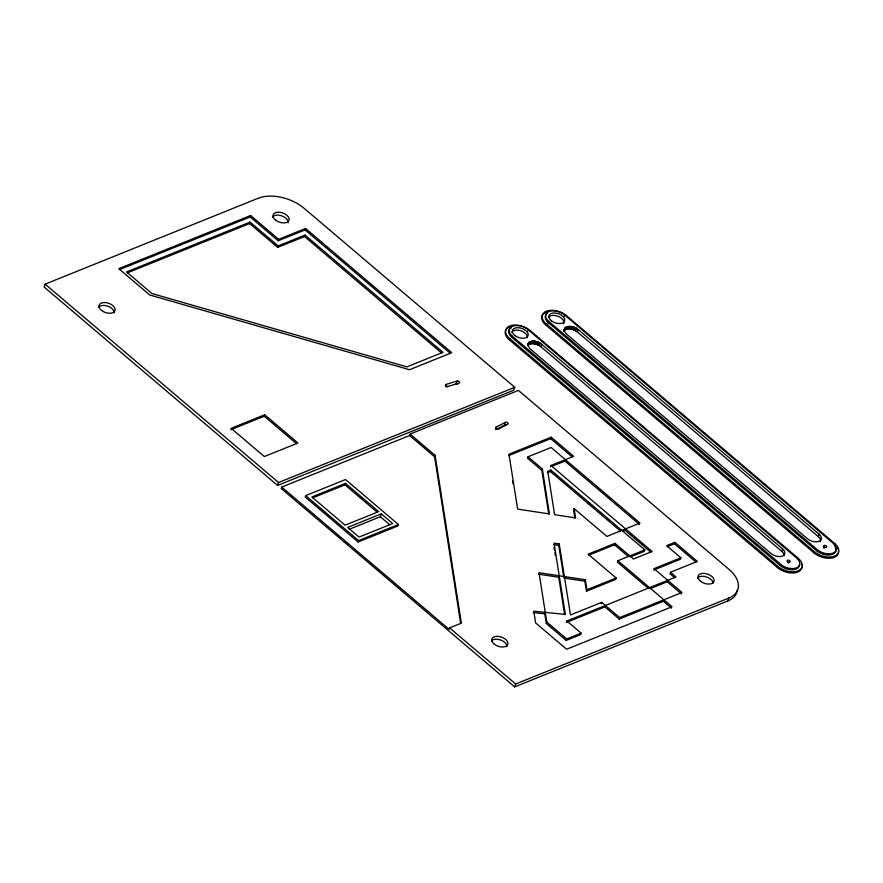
<?xml version="1.0" encoding="UTF-8"?>
<svg xmlns="http://www.w3.org/2000/svg" width="883" height="883" viewBox="0 0 883 883"><rect width="100%" height="100%" fill="white"/><g stroke="black" fill="none" stroke-linecap="round" stroke-linejoin="round"><path stroke-width="1.32" d="M45.132 284.149L44.15 287.041L277.582 485.418L513.774 390.198L514.756 387.295L304.094 208.278A33.565 19.592 18.8 0 0 258.277 198.211L45.132 284.149L278.564 482.515L514.756 387.295M119.547 269.602L250.165 216.942L250.651 215.496L278.686 239.315L305.573 228.476L451.754 352.692L409.535 369.712L149.746 294.988L118.775 268.675L250.651 215.496M127.318 272.869L249.624 223.554L250.11 222.108L278.145 245.927L305.032 235.088L443.001 352.328L406.92 366.875L151.953 293.531L126.534 271.931L250.11 222.108M250.165 216.942L278.189 240.761L278.686 239.315M249.624 223.554L277.648 247.372L278.145 245.927M278.189 240.761L305.088 229.922L305.573 228.476M277.648 247.372L304.547 236.534L305.032 235.088M230.629 429.778L264.238 416.224L264.723 414.778L297.946 443.012L264.337 456.555L231.114 428.332L264.723 414.778M277.582 485.418L278.564 482.515M727.824 600.97L728.806 598.078A33.565 19.592 18.8 0 0 729.071 569.425L518.42 390.407L410.076 434.083L409.591 435.529L281.732 487.074L281.247 488.531L514.679 686.897L727.824 600.97A33.565 19.592 18.8 0 0 737.36 590.043M305.695 495.595L305.209 497.041L358.112 542.007L397.924 525.948L398.421 524.502L345.518 479.546L305.695 495.595L358.608 540.562L398.421 524.502M312.615 497.902L344.988 484.844L345.474 483.398L378.697 511.632L345.087 525.175L311.865 496.952L345.474 483.398M358.112 542.007L358.608 540.562M349.204 529.303L380.33 516.754L381.313 513.851L392.692 523.531L359.083 537.085L347.703 527.405L381.313 513.851M445.451 386.335L446.103 384.403L456.997 381.081A1.678 0.982 18.8 0 1 459.281 381.666A1.678 0.982 18.8 0 1 459.138 383.067L446.323 386.931M456.997 381.081L456.014 383.973A1.678 0.982 18.8 0 1 457.824 384.226M460.65 623.255L434.602 456.787L435.087 455.341L410.076 434.083M801.907 566.687A14.768 8.62 18.8 0 1 793.033 572.99A14.768 8.62 18.8 0 1 777.515 567.648L509.259 339.778L509.668 338.564A14.768 8.62 18.8 0 1 509.789 325.959A14.768 8.62 18.8 0 1 529.943 330.385L798.199 558.266A14.768 8.62 18.8 0 1 798.089 570.871A14.768 8.62 18.8 0 1 777.934 566.445L509.668 338.564M799.424 564.833A11.578 6.755 18.8 0 1 792.459 569.778A11.578 6.755 18.8 0 1 780.296 565.584L511.897 337.394L512.306 336.18A11.578 6.755 18.8 0 1 512.405 326.302A11.578 6.755 18.8 0 1 528.211 329.778L796.609 557.968A11.578 6.755 18.8 0 1 796.51 567.846A11.578 6.755 18.8 0 1 780.715 564.38L512.306 336.18M527.802 330.982L528.211 329.778M495.385 429.094L496.047 427.162L505.341 422.339A1.678 0.982 18.8 0 1 507.637 422.758A1.678 0.982 18.8 0 1 507.758 424.215L498.564 428.983A1.678 0.982 18.8 0 1 496.29 428.641A1.678 0.982 18.8 0 1 496.047 427.162M528.597 342.703L527.802 345.441L530.076 348.862L771.036 553.542A8.389 4.901 18.8 0 0 782.481 556.058A8.389 4.901 18.8 0 0 782.548 548.895L541.599 344.215C537.913 341.059 528.917 338.763 527.548 345.374C531.224 341.975 537.272 343.873 540.782 346.633L781.731 551.312A8.389 4.901 18.8 0 1 784.049 555.738M528.023 344.878L528.851 342.472M528.31 344.668L529.127 342.251M528.619 344.458L529.436 342.052M528.961 344.282L529.778 341.864M529.325 344.116L530.142 341.699M529.712 343.973L530.528 341.566M530.12 343.851L530.948 341.445M530.551 343.752L531.378 341.346M531.003 343.675L531.831 341.268M531.478 343.63L532.294 341.213M531.963 343.597L532.78 341.18M496.224 429.458L504.359 425.231L505.341 422.339M532.46 343.586L533.277 341.18M532.968 343.597L533.785 341.191M533.487 343.642L534.303 341.224M534.005 343.697L534.822 341.291M534.535 343.785L535.352 341.368M535.065 343.895L535.882 341.478M535.595 344.017L536.411 341.6M536.124 344.16L536.941 341.754M536.643 344.337L537.46 341.92M537.162 344.525L537.979 342.107M537.67 344.734L538.487 342.317M538.155 344.955L538.983 342.538M538.641 345.198L539.458 342.781M838.409 551.367A14.768 8.62 18.8 0 1 829.998 558.244A14.768 8.62 18.8 0 1 814.049 552.924L545.793 325.043L546.202 323.84A14.768 8.62 18.8 0 1 546.312 311.235A14.768 8.62 18.8 0 1 566.478 315.661L834.733 543.542A14.768 8.62 18.8 0 1 834.623 556.147A14.768 8.62 18.8 0 1 814.457 551.72L546.202 323.84M539.105 345.463L539.932 343.046M548.023 323.873L548.84 321.456A11.578 6.755 18.8 0 1 548.939 311.578A11.578 6.755 18.8 0 1 564.745 315.054L833.144 543.244A11.578 6.755 18.8 0 1 833.044 553.122A11.578 6.755 18.8 0 1 817.239 549.645L548.84 321.456M540.782 346.633L541.599 344.215M435.087 455.341L461.356 623.166L449.635 627.89L449.138 629.336L281.732 487.074M564.325 316.257L564.745 315.054M563.619 331.5C564.535 324.16 574.193 325.97 578.133 329.491L819.082 534.171A8.389 4.901 18.8 0 1 819.016 541.334A8.389 4.901 18.8 0 1 807.559 538.818L566.61 334.138L564.535 331.412L564.712 328.498M563.74 331.202L565.131 327.979M564.082 330.65L565.374 327.748M564.557 330.154L565.661 327.527M564.844 329.933L565.97 327.317M565.153 329.734L566.312 327.14M565.484 329.547L566.676 326.975M565.848 329.392L567.063 326.831M566.246 329.249L567.471 326.71M566.654 329.127L567.912 326.611M567.085 329.028L568.354 326.544M567.537 328.951L568.829 326.489M568.012 328.895L569.314 326.456M568.486 328.862L569.811 326.445M568.983 328.862L570.319 326.467M569.491 328.873L570.837 326.5M570.01 328.918L571.356 326.555M570.539 328.973L571.886 326.644M574.877 518.023L573.619 510.021L574.116 508.575L606.864 536.411L639.998 523.045L551.091 447.493L528.045 456.787L527.548 458.233L541.842 470.374L548.751 514.061M571.069 329.061L572.416 326.754M571.599 329.16L572.946 326.876M572.129 329.293L573.475 327.03M820.439 541.643A8.389 4.901 18.8 0 0 818.265 536.588L577.305 331.898L573.177 329.602L573.994 327.196M573.685 329.8L574.513 327.383M574.193 329.999L575.021 327.593M574.69 330.231L575.506 327.814M575.175 330.474L575.992 328.057M575.639 330.728L576.456 328.321M577.305 331.898L578.133 329.491M508.476 455.672L550.694 438.641L551.191 437.195L573.663 456.301L550.926 465.462L550.429 466.908M541.842 470.374L542.339 468.928L528.045 456.787M550.882 470.065L547.769 471.323L547.272 472.769L550.385 471.511L550.882 470.065L644.789 549.866L644.303 551.323L630.561 556.853M551.643 466.423L564.888 461.081L565.385 459.635M563.696 576.665L558.762 545.418L559.248 543.972L554.071 543.188L565.341 614.425L533.785 611.191L535.639 622.934L566.61 649.248L672.062 606.742L617.901 560.716L617.405 562.162L648.067 588.221M514.679 686.897L515.661 684.005L728.806 598.078M566.389 622.438L566.875 620.992L581.169 633.133L580.672 634.579L566.213 640.407L546.312 623.497L544.778 613.817L545.275 612.372M564.634 614.546L558.74 577.239L559.226 575.793M546.312 623.497L546.798 622.04L539.005 572.725L585.363 579.756L586.941 589.756L586.455 591.202L615.639 579.436L616.135 577.99L588.111 554.171L614.998 543.332L633.464 559.016L652.151 551.489L550.926 465.462M588.597 503.983L589.093 502.537M564.403 576.577L563.917 578.023L584.866 581.202L586.455 591.202M584.866 581.202L585.363 579.756M566.213 640.407L566.709 638.961L581.169 633.133M588.84 555.131L614.513 544.778L614.998 543.332M622.581 531.312L625.054 530.319L625.539 528.873M601.257 603.795L601.753 602.338L619.7 617.592L682.04 592.471L654.005 568.652L680.903 557.802L666.61 545.661L674.888 542.317L697.36 561.422L670.473 572.261L669.976 573.707L674.601 577.648M567.626 621.93L604.921 606.897L605.407 605.451M604.921 606.897L619.204 619.049L619.7 617.592M667.305 546.632L674.402 543.773L674.888 542.317M650.307 588.597L667.25 581.765L667.747 580.319M619.204 619.049L663.387 601.235L663.873 599.789M680.903 557.802L680.407 559.248L653.519 570.098M781.731 551.312L782.548 548.895M777.515 567.648L777.934 566.445M780.296 565.584L780.715 564.38M797.79 559.469L798.199 558.266M818.265 536.588L819.082 534.171M814.049 552.924L814.457 551.72M835.76 548.696A11.578 6.755 18.8 0 1 829.987 554.966A11.578 6.755 18.8 0 1 816.83 550.86L817.239 549.645M834.325 544.745L834.733 543.542M551.191 437.195L508.972 454.215L517.648 509.116L549.447 513.939L542.339 468.928M617.901 560.716L644.789 549.866M586.941 589.756L616.135 577.99M601.753 602.338L570.473 614.954L559.248 543.972M566.875 620.992L676.025 576.985L670.473 572.261M533.288 612.636L544.778 613.817M553.586 544.634L558.762 545.418M538.509 574.171L558.74 577.239M816.83 550.86L548.431 322.659A11.578 6.755 18.8 0 1 546.08 314.514M305.088 229.922L450.22 353.255M550.694 438.641L572.151 456.875M674.402 543.773L695.848 561.996M304.547 236.534L441.456 352.891M564.888 461.081L639.513 524.491M625.054 530.319L650.639 552.063M550.385 471.511L620.33 530.948M667.25 581.765L681.544 593.917M614.513 544.778L628.332 556.522M663.387 601.235L671.566 608.188M409.591 435.529L434.602 456.787M546.798 622.04L566.709 638.961M264.238 416.224L296.412 443.575M344.988 484.844L377.162 512.195M380.33 516.754L389.646 524.668M449.635 627.89L515.661 684.005M574.116 508.575L575.584 517.902L554.623 514.723L547.769 471.323M554.016 547.35L554.436 550.065M554.866 552.78L555.297 555.506M512.504 481.103L512.924 483.785M98.421 307.472A8.389 4.901 18.8 0 1 107.693 306.169A8.389 4.901 18.8 0 1 114.15 312.891M272.417 217.152A8.389 4.901 18.8 0 1 281.953 215.938A8.389 4.901 18.8 0 1 288.09 222.891M448.111 386.434A1.678 0.982 18.8 0 1 445.838 385.772A1.678 0.982 18.8 0 1 446.103 384.403M491.378 640.992A8.389 4.901 18.8 0 1 500.727 640.043A8.389 4.901 18.8 0 1 506.919 646.676M504.359 425.231A1.678 0.982 18.8 0 1 506.434 425.496M697.581 578.034A8.389 4.901 18.8 0 1 706.411 576.908A8.389 4.901 18.8 0 1 713.133 583.056M545.793 325.043A14.768 8.62 18.8 0 1 542.46 315.132M542.791 314.657A14.768 8.62 18.8 0 1 544.116 313.41M544.668 313.046A14.768 8.62 18.8 0 1 545.264 312.725M546.588 312.196A14.768 8.62 18.8 0 1 547.317 311.986M837.382 548.31A14.768 8.62 18.8 0 1 837.713 548.928M563.784 323.366A8.267 4.823 18.8 0 1 563.663 323.653M548.829 316.887A8.267 4.823 18.8 0 1 558.078 316.302A8.267 4.823 18.8 0 1 563.928 322.748M834.832 546.765A11.578 6.755 18.8 0 1 835.13 547.25M546.732 313.84A11.578 6.755 18.8 0 1 547.129 313.542M823.409 547.857A1.656 0.96 18.8 0 1 824.59 547.913M509.259 339.778A14.768 8.62 18.8 0 1 506.257 329.381M506.643 328.94A14.768 8.62 18.8 0 1 507.096 328.52M507.593 328.134A14.768 8.62 18.8 0 1 508.133 327.781M509.37 327.174A14.768 8.62 18.8 0 1 510.054 326.92M801.444 564.281A14.768 8.62 18.8 0 1 801.654 564.888M511.743 332.405A8.267 4.823 18.8 0 1 521.047 330.838A8.267 4.823 18.8 0 1 527.35 337.781M511.897 337.394A11.578 6.755 18.8 0 1 511.489 327.736M788.055 562.648A1.656 0.96 18.8 0 1 788.651 562.901M101.677 310.529A8.389 4.901 18.8 0 0 114.989 310.628A8.389 4.901 18.8 0 0 104.492 302.527A8.389 4.901 18.8 0 0 101.677 310.529M275.673 220.198A8.389 4.901 18.8 0 0 288.984 220.297A8.389 4.901 18.8 0 0 278.498 212.196A8.389 4.901 18.8 0 0 275.673 220.198M700.66 581.356A8.389 4.901 18.8 0 0 713.972 581.455A8.389 4.901 18.8 0 0 703.475 573.354A8.389 4.901 18.8 0 0 700.66 581.356M494.458 644.314A8.389 4.901 18.8 0 0 507.758 644.413A8.389 4.901 18.8 0 0 497.272 636.312A8.389 4.901 18.8 0 0 494.458 644.314M551.489 320.849A8.267 4.823 18.8 0 0 564.612 320.948A8.267 4.823 18.8 0 0 554.27 312.968A8.267 4.823 18.8 0 0 551.489 320.849M824.137 546.963A1.656 0.96 18.8 0 0 826.753 546.985A1.656 0.96 18.8 0 0 824.689 545.385A1.656 0.96 18.8 0 0 824.137 546.963M514.966 335.573A8.267 4.823 18.8 0 0 528.078 335.672A8.267 4.823 18.8 0 0 517.736 327.692A8.267 4.823 18.8 0 0 514.966 335.573M787.603 561.687A1.656 0.96 18.8 0 0 790.23 561.709A1.656 0.96 18.8 0 0 788.155 560.12A1.656 0.96 18.8 0 0 787.603 561.687"/></g></svg>
